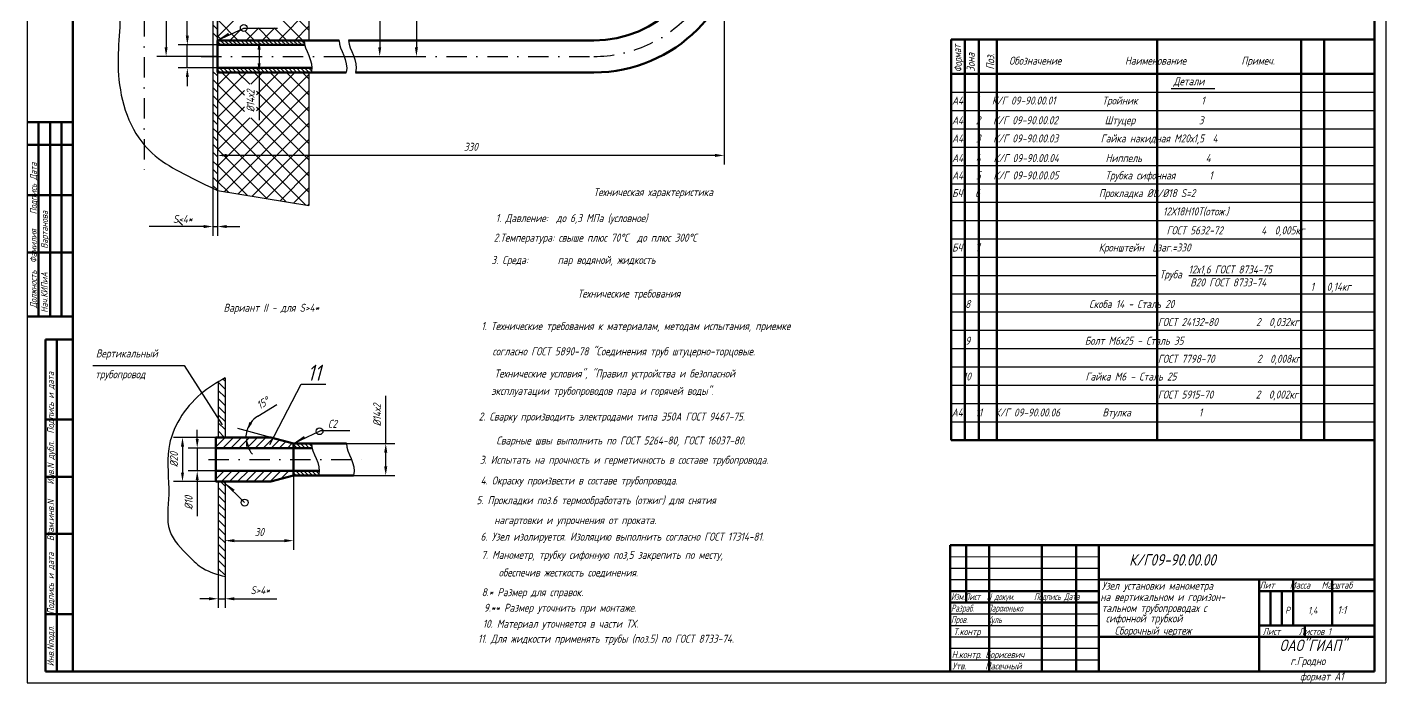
# Model space of a CAD drawing. Header units: inches. Extents: x 0 to 2147, y 0 to 841.
# Drawn here: x 0 to 594, y 0 to 286 of the extents above; entities that cross this region are included whole.
import ezdxf

# ---------------------------------------------------------------- set-up
doc = ezdxf.new("R2010")
doc.units = ezdxf.units.IN
doc.header["$LTSCALE"] = 0.7
doc.header["$MEASUREMENT"] = 0
doc.linetypes.add('DASHDOT', pattern=[25.4, 12.7, -6.35, 0, -6.35])
doc.styles.get("Standard").update_dxf_attribs({"font": 'romand.shx', "width": 0.8, "oblique": 15, "height": 3.5})
doc.dimstyles.get("Standard").update_dxf_attribs({"dimtxt": 3.5, "dimasz": 4, "dimexe": 4, "dimexo": 0, "dimgap": 2, "dimtad": 1, "dimdec": 0, "dimdsep": 46, "dimtxsty": 'Standard', "dimcen": 0.09, "dimadec": 0, "dimazin": 0, "dimtfac": 1, "dimtdec": 0, "dimtmove": 0, "dimatfit": 3, "dimfxl": 0, "dimtolj": 1, "dimtzin": 0, "dimlwd": 25, "dimlwe": 25, "dimarcsym": 0})

# ---------------------------------------------------------------- blocks, each defined once
blk = doc.blocks.new('*D363')
at = {"color": 0, "lineweight": 25}
for p, q in [((70.02, 282.69), (70.02, 298.51)), ((81.21, 278.69), (66.02, 278.69)), ((70.02, 268.69), (70.02, 278.69)), ((81.21, 268.69), (66.02, 268.69)), ((70.02, 264.69), (70.02, 260.69))]:
    blk.add_line(p, q, dxfattribs=at)
for points in [[(69.36, 282.69), (70.69, 282.69), (70.02, 278.69)], [(69.36, 264.69), (70.69, 264.69), (70.02, 268.69)]]:
    blk.add_solid(points, dxfattribs=at)
at = {"layer": 'DEFPOINTS', "color": 0, "lineweight": 25}
for p in [(70.02, 278.69), (81.21, 278.69), (81.21, 268.69)]:
    blk.add_point(p, dxfattribs=at)
at = {"color": 0, "lineweight": 25, "insert": (66.27, 292.6), "char_height": 3.5, "attachment_point": 5, "rotation": 90}
blk.add_mtext('\\A1;%%C10', dxfattribs=at)
blk = doc.blocks.new('*D364')
at = {"color": 0, "lineweight": 25}
for p, q in [((297.74, 473.69), (166.18, 473.69)), ((170.18, 469.69), (170.18, 277.69)), ((138.54, 273.69), (174.18, 273.69))]:
    blk.add_line(p, q, dxfattribs=at)
for points in [[(169.51, 469.69), (170.84, 469.69), (170.18, 473.69)], [(169.51, 277.69), (170.84, 277.69), (170.18, 273.69)]]:
    blk.add_solid(points, dxfattribs=at)
at = {"layer": 'DEFPOINTS', "color": 0, "lineweight": 25}
for p in [(297.74, 473.69), (138.54, 273.69), (170.18, 273.69)]:
    blk.add_point(p, dxfattribs=at)
at = {"color": 0, "lineweight": 25, "insert": (166.43, 373.69), "char_height": 3.5, "attachment_point": 5, "rotation": 90}
blk.add_mtext('\\A1;200', dxfattribs=at)
blk = doc.blocks.new('*D365')
at = {"color": 0, "lineweight": 25}
for p, q in [((304.74, 383.69), (304.74, 226.44)), ((83.21, 266.69), (83.21, 226.44)), ((300.74, 230.44), (87.21, 230.44))]:
    blk.add_line(p, q, dxfattribs=at)
for points in [[(87.21, 231.1), (87.21, 229.77), (83.21, 230.44)], [(300.74, 231.1), (300.74, 229.77), (304.74, 230.44)]]:
    blk.add_solid(points, dxfattribs=at)
at = {"layer": 'DEFPOINTS', "color": 0, "lineweight": 25}
for p in [(304.74, 383.69), (83.21, 266.69), (83.21, 230.44)]:
    blk.add_point(p, dxfattribs=at)
at = {"color": 0, "lineweight": 25, "insert": (193.97, 234.19), "char_height": 3.5, "attachment_point": 5}
blk.add_mtext('\\A1;330', dxfattribs=at)
blk = doc.blocks.new('*D366')
at = {"color": 0, "lineweight": 25}
for p, q in [((83.21, 280.69), (105.41, 280.69)), ((101.41, 276.69), (101.41, 270.69)), ((83.21, 266.69), (105.41, 266.69)), ((101.41, 266.69), (101.41, 245.8))]:
    blk.add_line(p, q, dxfattribs=at)
for points in [[(100.74, 276.69), (102.08, 276.69), (101.41, 280.69)], [(100.74, 270.69), (102.08, 270.69), (101.41, 266.69)]]:
    blk.add_solid(points, dxfattribs=at)
at = {"layer": 'DEFPOINTS', "color": 0, "lineweight": 25}
for p in [(83.21, 280.69), (83.21, 266.69), (101.41, 266.69)]:
    blk.add_point(p, dxfattribs=at)
at = {"color": 0, "lineweight": 25, "insert": (97.66, 254.24), "char_height": 3.5, "attachment_point": 5, "rotation": 90}
blk.add_mtext('\\A1;%%C14х2', dxfattribs=at)
blk = doc.blocks.new('*D441')
at = {"color": 0, "lineweight": 25}
for p, q in [((74.34, 106.57), (74.34, 110.57)), ((82.5, 102.57), (70.34, 102.57)), ((74.34, 102.57), (74.34, 92.57)), ((82.5, 92.57), (70.34, 92.57)), ((74.34, 88.57), (74.34, 72.74))]:
    blk.add_line(p, q, dxfattribs=at)
for points in [[(73.68, 106.57), (75.01, 106.57), (74.34, 102.57)], [(73.68, 88.57), (75.01, 88.57), (74.34, 92.57)]]:
    blk.add_solid(points, dxfattribs=at)
at = {"layer": 'DEFPOINTS', "color": 0, "lineweight": 25}
for p in [(82.5, 102.57), (74.34, 92.57), (82.5, 92.57)]:
    blk.add_point(p, dxfattribs=at)
at = {"color": 0, "lineweight": 25, "insert": (70.59, 78.65), "char_height": 3.5, "attachment_point": 5, "rotation": 90}
blk.add_mtext('\\A1;%%C10', dxfattribs=at)
blk = doc.blocks.new('*D442')
at = {"color": 0, "lineweight": 25}
for p, q in [((82.5, 107.24), (63.91, 107.24)), ((67.91, 103.24), (67.91, 91.89)), ((82.5, 87.89), (63.91, 87.89))]:
    blk.add_line(p, q, dxfattribs=at)
for points in [[(67.24, 103.24), (68.58, 103.24), (67.91, 107.24)], [(67.24, 91.89), (68.58, 91.89), (67.91, 87.89)]]:
    blk.add_solid(points, dxfattribs=at)
at = {"layer": 'DEFPOINTS', "color": 0, "lineweight": 25}
for p in [(82.5, 107.24), (67.91, 87.89), (82.5, 87.89)]:
    blk.add_point(p, dxfattribs=at)
at = {"color": 0, "lineweight": 25, "insert": (64.16, 97.56), "char_height": 3.5, "attachment_point": 5, "rotation": 90}
blk.add_mtext('\\A1;%%C20', dxfattribs=at)
blk = doc.blocks.new('*D443')
at = {"color": 0, "lineweight": 25}
for p, q in [((100.78, 116.46), (109.18, 121.64)), ((106.47, 107.24), (92.14, 111.08))]:
    blk.add_line(p, q, dxfattribs=at)
for start, end in [(121.66195, 165), (122.44358, 143.72179), (165, 180), (201.27821, 222.55642)]:
    blk.add_arc((106.47, 107.24), 10.83, start, end, dxfattribs=at)
for points in [[(98.33, 113.36), (97.13, 113.94), (96, 110.04)], [(95.72, 103.19), (97.03, 103.43), (95.63, 107.24)]]:
    blk.add_solid(points, dxfattribs=at)
at = {"layer": 'DEFPOINTS', "color": 0, "lineweight": 25}
for p in [(82.5, 107.24), (95.67, 108.18), (106.47, 107.24), (106.47, 107.24), (116.47, 104.56)]:
    blk.add_point(p, dxfattribs=at)
at = {"color": 0, "lineweight": 25, "insert": (103.01, 122.24), "char_height": 3.5, "attachment_point": 5, "rotation": 31.66195}
blk.add_mtext('\\A1;15°', dxfattribs=at)
blk = doc.blocks.new('*D444')
at = {"color": 0, "lineweight": 25}
for p, q in [((156.76, 104.57), (156.76, 125.46)), ((139.65, 104.57), (160.76, 104.57)), ((156.76, 94.57), (156.76, 100.57)), ((142.71, 90.57), (160.76, 90.57))]:
    blk.add_line(p, q, dxfattribs=at)
for points in [[(156.09, 100.57), (157.43, 100.57), (156.76, 104.57)], [(156.09, 94.57), (157.43, 94.57), (156.76, 90.57)]]:
    blk.add_solid(points, dxfattribs=at)
at = {"layer": 'DEFPOINTS', "color": 0, "lineweight": 25}
for p in [(139.65, 104.57), (156.76, 104.57), (142.71, 90.57)]:
    blk.add_point(p, dxfattribs=at)
at = {"color": 0, "lineweight": 25, "insert": (153.01, 117.01), "char_height": 3.5, "attachment_point": 5, "rotation": 90}
blk.add_mtext('\\A1;%%C14х2', dxfattribs=at)
blk = doc.blocks.new('*D445')
at = {"color": 0, "lineweight": 25}
for p, q in [((116.47, 90.57), (116.47, 58.1)), ((86.5, 87.12), (86.5, 58.1)), ((90.5, 62.1), (112.47, 62.1))]:
    blk.add_line(p, q, dxfattribs=at)
for points in [[(90.5, 62.77), (90.5, 61.44), (86.5, 62.1)], [(112.47, 62.77), (112.47, 61.44), (116.47, 62.1)]]:
    blk.add_solid(points, dxfattribs=at)
at = {"layer": 'DEFPOINTS', "color": 0, "lineweight": 25}
for p in [(116.47, 90.57), (86.5, 87.12), (116.47, 62.1)]:
    blk.add_point(p, dxfattribs=at)
at = {"color": 0, "lineweight": 25, "insert": (101.48, 65.85), "char_height": 3.5, "attachment_point": 5}
blk.add_mtext('\\A1;30', dxfattribs=at)
blk = doc.blocks.new('*D446')
at = {"color": 0, "lineweight": 25}
for p, q in [((83.5, 47.3), (83.5, 32.72)), ((86.5, 46.38), (86.5, 32.72)), ((79.5, 36.72), (75.5, 36.72)), ((83.5, 36.72), (86.5, 36.72)), ((90.5, 36.72), (109.21, 36.72))]:
    blk.add_line(p, q, dxfattribs=at)
for points in [[(79.5, 37.39), (79.5, 36.05), (83.5, 36.72)], [(90.5, 37.39), (90.5, 36.05), (86.5, 36.72)]]:
    blk.add_solid(points, dxfattribs=at)
at = {"layer": 'DEFPOINTS', "color": 0, "lineweight": 25}
for p in [(83.5, 47.3), (86.5, 46.38), (86.5, 36.72)]:
    blk.add_point(p, dxfattribs=at)
at = {"color": 0, "lineweight": 25, "insert": (101.85, 40.47), "char_height": 3.5, "attachment_point": 5}
blk.add_mtext('\\A1;S>4*', dxfattribs=at)
blk = doc.blocks.new('*D453')
at = {"color": 0, "lineweight": 25}
for p, q in [((85.89, 455.33), (56.74, 455.33)), ((60.74, 451.33), (60.74, 277.69)), ((83.21, 273.69), (56.74, 273.69))]:
    blk.add_line(p, q, dxfattribs=at)
for points in [[(60.08, 451.33), (61.41, 451.33), (60.74, 455.33)], [(60.08, 277.69), (61.41, 277.69), (60.74, 273.69)]]:
    blk.add_solid(points, dxfattribs=at)
at = {"layer": 'DEFPOINTS', "color": 0, "lineweight": 25}
for p in [(85.89, 455.33), (60.74, 273.69), (83.21, 273.69)]:
    blk.add_point(p, dxfattribs=at)
at = {"color": 0, "lineweight": 25, "insert": (56.99, 364.51), "char_height": 3.5, "attachment_point": 5, "rotation": 90}
blk.add_mtext('\\A1;180**', dxfattribs=at)

msp = doc.modelspace()

# ---------------------------------------------------------------- hatches: boundary and pattern name
at = {"lineweight": 25}
h = msp.add_hatch(dxfattribs=at)
h.set_pattern_fill('ANSI31', color=256, scale=20, angle=90, style=0)
h.set_pattern_definition([(135, (-2901.0453, -2307.6713), (-1.767767, -1.767767), [])])
edge = h.paths.add_edge_path()
edge.add_spline(control_points=[(83.5, 47.3), (84.49, 46.99), (85.5, 46.7), (86.5, 46.38)], knot_values=[108.433333, 108.433333, 108.433333, 108.433333, 111.526243, 111.526243, 111.526243, 111.526243], degree=3, periodic=0)
edge.add_line((86.5, 46.38), (86.5, 87.89))
edge.add_line((86.5, 87.89), (83.5, 87.89))
edge.add_line((83.5, 87.89), (83.5, 47.3))
edge = h.paths.add_edge_path()
edge.add_spline(control_points=[(86.5, 133.22), (85.49, 132.65), (84.49, 132.08), (83.5, 131.49)], knot_values=[2.852577, 2.852577, 2.852577, 2.852577, 6.319113, 6.319113, 6.319113, 6.319113], degree=3, periodic=0)
edge.add_line((83.5, 131.49), (83.5, 107.24))
edge.add_line((83.5, 107.24), (86.5, 107.24))
edge.add_line((86.5, 107.24), (86.5, 133.22))
h = msp.add_hatch(dxfattribs=at)
h.set_pattern_fill('ANSI31', color=256, scale=20, style=0)
h.set_pattern_definition([(45, (-2901.0453, -2307.6713), (-1.767767, 1.767767), [])])
h.paths.add_polyline_path([(106.47, 107.24), (86.76, 107.24), (86.24, 107), (86.5, 107.15), (86.5, 107.24), (82.5, 107.24), (82.5, 102.57), (116.47, 102.57), (116.47, 104.56)])
h.paths.add_polyline_path([(116.47, 92.57), (82.5, 92.57), (82.5, 87.89), (106.47, 87.89), (116.47, 90.57)])

# ---------------------------------------------------------------- linework, layer by layer
for p, q in [((0, 841), (0, 0)), ((594, 841), (594, 0)), ((83, 280.67), (94.67, 286.05)), ((94.67, 286.05), (109.44, 286.05)), ((116.13, 104.48), (128.45, 110.17)), ((128.45, 110.17), (141.13, 110.17)), ((85.85, 87.75), (94.99, 78.73)), ((0, 0), (594, 0))]:
    msp.add_line(p, q)
at = {"lineweight": 50}
for p, q in [((20, 836), (20, 5)), ((589, 836), (589, 5)), ((83.21, 280.69), (136.39, 280.69)), ((140.54, 280.69), (247.74, 280.69)), ((404, 281.02), (404, 106.02)), ((404, 281.02), (589, 281.02)), ((410, 281.02), (410, 106.02)), ((416, 281.02), (416, 106.02)), ((424, 281.02), (424, 106.02)), ((494, 281.02), (494, 106.02)), ((557, 281.02), (557, 106.02)), ((567, 281.02), (567, 106.02)), ((83.21, 278.69), (121.33, 278.69)), ((83.21, 268.69), (124.42, 268.69)), ((83.21, 266.69), (139.45, 266.69)), ((143.53, 266.69), (247.74, 266.69)), ((404, 266.02), (589, 266.02)), ((0, 245.02), (20, 245.02)), ((5, 245.02), (5, 160.02)), ((10, 245.02), (10, 160.02)), ((15, 245.02), (15, 160.02)), ((0, 235.02), (20, 235.02)), ((0, 213.02), (20, 213.02)), ((0, 188.02), (20, 188.02)), ((0, 160.02), (20, 160.02)), ((8, 150.02), (8, 5)), ((8, 150.02), (20, 150.02)), ((13, 150.02), (13, 5)), ((8, 115.02), (20, 115.02)), ((82.5, 107.24), (82.5, 87.89)), ((106.47, 107.24), (82.5, 107.24)), ((116.47, 104.56), (106.47, 107.24)), ((82.5, 102.57), (124.59, 102.57)), ((116.47, 104.57), (139.65, 104.57)), ((404, 106.02), (589, 106.02)), ((8, 90.02), (20, 90.02)), ((82.5, 92.57), (127.68, 92.57)), ((116.47, 90.57), (106.47, 87.89)), ((116.47, 90.57), (142.71, 90.57)), ((106.47, 87.89), (82.5, 87.89)), ((8, 65.02), (20, 65.02)), ((403.56, 60.07), (589, 60.07)), ((403.59, 60.07), (403.59, 5)), ((410.56, 60.07), (410.56, 35.07)), ((420.56, 60.07), (420.56, 5.07)), ((443.56, 60.07), (443.56, 5.07)), ((458.56, 60.07), (458.56, 5.07)), ((468.56, 60.07), (468.56, 5.07)), ((468.56, 45.07), (589, 45.07)), ((538.56, 45.07), (538.56, 5.07)), ((553.56, 45.07), (553.56, 25.07)), ((570.56, 45.07), (570.56, 25.07)), ((403.56, 40.07), (468.56, 40.07)), ((538.56, 40.07), (589, 40.07)), ((543.56, 40.07), (543.56, 25.07)), ((548.56, 40.07), (548.56, 25.07)), ((8, 30.02), (20, 30.02)), ((403.56, 35.07), (468.56, 35.07)), ((538.56, 25.07), (588.56, 25.07)), ((558.56, 25.07), (558.56, 20.07)), ((468.56, 20.07), (589, 20.07)), ((8, 5), (589, 5))]:
    msp.add_line(p, q, dxfattribs=at)
at = {"linetype": 'Continuous'}
for p, q in [((81.21, 648.3), (81.21, 216.05)), ((83.21, 652.81), (83.21, 280.69)), ((123.21, 450.33), (123.21, 280.69)), ((83.21, 266.69), (83.21, 215.1)), ((123.21, 266.69), (123.21, 208.58))]:
    msp.add_line(p, q, dxfattribs=at)
at = {"lineweight": 25}
for p, q in [((154.13, 608.34), (154.13, 277.69)), ((123.21, 285.13), (83.21, 325.13)), ((83.21, 282.31), (123.21, 322.31)), ((120.58, 280.69), (83.21, 318.06)), ((83.21, 280.69), (83.21, 303.37)), ((109.87, 280.69), (123.21, 294.02)), ((83.21, 285.51), (81.21, 287.51)), ((92.3, 280.69), (83.21, 289.78)), ((88.66, 280.69), (93.38, 285.41)), ((95.73, 280.69), (101.23, 286.19)), ((106.44, 280.69), (100.94, 286.19)), ((102.8, 280.69), (108.31, 286.19)), ((113.51, 280.69), (108.01, 286.19)), ((116.95, 280.69), (123.21, 286.95)), ((83.21, 281.98), (81.21, 283.98)), ((85.23, 280.69), (83.21, 282.7)), ((84.73, 278.69), (83.21, 280.21)), ((86.5, 278.69), (84.5, 280.69)), ((88.27, 278.69), (86.27, 280.69)), ((90.03, 278.69), (88.03, 280.69)), ((91.8, 278.69), (89.8, 280.69)), ((93.57, 278.69), (91.57, 280.69)), ((95.34, 278.69), (93.34, 280.69)), ((97.11, 278.69), (95.11, 280.69)), ((99.37, 280.69), (95.31, 284.75)), ((98.87, 278.69), (96.87, 280.69)), ((100.64, 278.69), (98.64, 280.69)), ((102.41, 278.69), (100.41, 280.69)), ((104.18, 278.69), (102.18, 280.69)), ((105.94, 278.69), (103.94, 280.69)), ((107.71, 278.69), (105.71, 280.69)), ((109.48, 278.69), (107.48, 280.69)), ((111.25, 278.69), (109.25, 280.69)), ((113.02, 278.69), (111.02, 280.69)), ((114.78, 278.69), (112.78, 280.69)), ((116.55, 278.69), (114.55, 280.69)), ((118.32, 278.69), (116.32, 280.69)), ((120.09, 278.69), (118.09, 280.69)), ((121.19, 279.35), (119.85, 280.69)), ((404, 281.02), (589, 281.02)), ((83.21, 278.69), (81.21, 278.69)), ((138.54, 273.69), (158.13, 273.69)), ((83.21, 268.69), (81.21, 268.69)), ((84.36, 266.69), (83.21, 267.84)), ((86.12, 266.69), (84.12, 268.69)), ((87.89, 266.69), (85.89, 268.69)), ((89.66, 266.69), (87.66, 268.69)), ((91.43, 266.69), (89.43, 268.69)), ((93.2, 266.69), (91.2, 268.69)), ((94.96, 266.69), (92.96, 268.69)), ((96.73, 266.69), (94.73, 268.69)), ((98.5, 266.69), (96.5, 268.69)), ((100.27, 266.69), (98.27, 268.69)), ((102.03, 266.69), (100.03, 268.69)), ((103.8, 266.69), (101.8, 268.69)), ((105.57, 266.69), (103.57, 268.69)), ((107.34, 266.69), (105.34, 268.69)), ((109.11, 266.69), (107.11, 268.69)), ((110.87, 266.69), (108.87, 268.69)), ((112.64, 266.69), (110.64, 268.69)), ((114.41, 266.69), (112.41, 268.69)), ((116.18, 266.69), (114.18, 268.69)), ((117.94, 266.69), (115.94, 268.69)), ((119.71, 266.69), (117.71, 268.69)), ((121.48, 266.69), (119.48, 268.69)), ((123.25, 266.69), (121.25, 268.69)), ((124.31, 267.39), (123.02, 268.69)), ((83.21, 265.15), (81.21, 267.15)), ((83.21, 261.61), (81.21, 263.61)), ((83.21, 261.09), (88.8, 266.69)), ((83.21, 254.02), (95.87, 266.69)), ((83.21, 225.74), (123.21, 265.74)), ((95.04, 249.66), (83.21, 261.49)), ((95.04, 256.74), (85.08, 266.69)), ((97.28, 261.56), (92.15, 266.69)), ((97.82, 261.56), (102.95, 266.69)), ((123.21, 242.7), (99.23, 266.69)), ((100.29, 256.96), (110.02, 266.69)), ((100.29, 249.89), (117.09, 266.69)), ((123.21, 249.78), (106.3, 266.69)), ((123.21, 256.85), (113.37, 266.69)), ((123.21, 263.92), (120.44, 266.69)), ((83.21, 258.08), (81.21, 260.08)), ((83.21, 254.54), (81.21, 256.54)), ((83.21, 246.95), (95.04, 258.78)), ((83.21, 218.67), (123.21, 258.67)), ((123.21, 235.63), (100.29, 258.56)), ((404, 258.02), (589, 258.02)), ((500.08, 259.63), (519.29, 259.63)), ((83.21, 251), (81.21, 253)), ((123.21, 214.42), (83.21, 254.42)), ((83.21, 239.88), (95.04, 251.71)), ((86.22, 214.61), (123.21, 251.6)), ((123.21, 228.56), (100.29, 251.49)), ((404, 250.02), (589, 250.02)), ((83.21, 247.47), (81.21, 249.47)), ((83.21, 243.93), (81.21, 245.93)), ((121.74, 208.82), (83.21, 247.35)), ((83.21, 232.81), (97.32, 246.92)), ((92.3, 213.62), (123.21, 244.53)), ((123.21, 221.49), (97.78, 246.92)), ((83.21, 240.4), (81.21, 242.4)), ((83.21, 236.86), (81.21, 238.86)), ((113.29, 210.2), (83.21, 240.28)), ((404, 242.02), (589, 242.02)), ((83.21, 233.33), (81.21, 235.33)), ((83.21, 229.79), (81.21, 231.79)), ((104.84, 211.57), (83.21, 233.21)), ((98.38, 212.63), (123.21, 237.45)), ((404, 234.02), (589, 234.02)), ((83.21, 225.97), (81.21, 227.97)), ((96.39, 212.95), (83.21, 226.14)), ((104.46, 211.64), (123.21, 230.38)), ((404, 226.02), (589, 226.02)), ((83.21, 222.43), (81.21, 224.43)), ((83.21, 218.9), (81.21, 220.9)), ((110.54, 210.64), (123.21, 223.31)), ((83.21, 215.36), (81.21, 217.36)), ((81.21, 216.05), (81.21, 195.36)), ((87.95, 214.33), (83.21, 219.06)), ((83.21, 215.36), (83.21, 195.36)), ((83.21, 215.1), (123.21, 208.58)), ((116.62, 209.65), (123.21, 216.24)), ((404, 218.02), (589, 218.02)), ((122.7, 208.66), (123.21, 209.17)), ((404, 210.02), (589, 210.02)), ((404, 202.02), (589, 202.02)), ((77.21, 199.36), (53.4, 199.36)), ((66.01, 201.79), (67.94, 200.02)), ((81.21, 199.36), (83.21, 199.36)), ((87.21, 199.36), (92.92, 199.36)), ((404, 194.02), (589, 194.02)), ((404, 186.02), (589, 186.02)), ((404, 178.02), (493.43, 178.02)), ((507.86, 178.02), (589, 178.02)), ((404, 170.02), (589, 170.02)), ((404, 162.02), (589, 162.02)), ((404, 154.02), (589, 154.02)), ((404, 146.02), (589, 146.02)), ((28.67, 138.7), (68.67, 138.7)), ((68.67, 138.7), (85.25, 112.7)), ((404, 138.02), (589, 138.02)), ((83.5, 131.49), (83.5, 107.24)), ((86.5, 133.22), (86.5, 107.24)), ((106.08, 104.17), (119.73, 130.53)), ((119.73, 130.53), (130.59, 130.53)), ((404, 130.02), (589, 130.02)), ((404, 122.02), (589, 122.02)), ((404, 114.02), (589, 114.02)), ((86.47, 102.57), (84.47, 102.57)), ((118.04, 102.57), (116.47, 104.14)), ((119.81, 102.57), (117.81, 104.57)), ((121.57, 102.57), (119.57, 104.57)), ((123.34, 102.57), (121.34, 104.57)), ((124.45, 103.23), (123.11, 104.57)), ((86.47, 92.57), (82.5, 92.57)), ((117.67, 90.57), (116.47, 91.77)), ((119.43, 90.57), (117.43, 92.57)), ((121.2, 90.57), (119.2, 92.57)), ((122.97, 90.57), (120.97, 92.57)), ((124.74, 90.57), (122.74, 92.57)), ((126.5, 90.57), (124.5, 92.57)), ((127.57, 91.27), (126.27, 92.57)), ((83.5, 87.89), (83.5, 47.3)), ((86.5, 87.89), (86.5, 46.38)), ((403.56, 50.07), (468.56, 50.07)), ((403.56, 45.07), (468.56, 45.07)), ((403.56, 30.07), (468.56, 30.07)), ((403.56, 25.07), (468.56, 25.07)), ((403.56, 20.07), (468.56, 20.07)), ((403.56, 15.07), (468.56, 15.07)), ((403.56, 10.07), (468.56, 10.07))]:
    msp.add_line(p, q, dxfattribs=at)
at = {"linetype": 'DASHDOT'}
for p, q in [((51.21, 577.29), (51.21, 221.55)), ((76.03, 273.69), (247.74, 273.69)), ((79.29, 97.57), (147.99, 97.57))]:
    msp.add_line(p, q, dxfattribs=at)
at = {"linetype": 'Continuous', "lineweight": 50}
for p, q in [((83.21, 280.69), (83.21, 266.69)), ((116.47, 104.57), (116.47, 90.57))]:
    msp.add_line(p, q, dxfattribs=at)
at = {"lineweight": 15}
msp.add_line((403.56, 55.07), (468.56, 55.07), dxfattribs=at)
for points in [[(83, 280.67, 0, 1, 0), (88.14, 283.58, 1, 1, 0)], [(116.13, 104.48, 0, 1, 0), (121.26, 107.39, 1, 1, 0)], [(85.85, 87.75, 0, 1, 0), (90.38, 83.97, 1, 1, 0)]]:
    msp.add_lwpolyline(points, format="xyseb")
for centre in [(94.7, 286.12), (127.82, 109.93), (95.06, 78.72)]:
    msp.add_circle(centre, 1.5)
at = {"lineweight": 50}
for radius in [50, 64]:
    msp.add_arc((247.74, 330.69), radius, 270, 0, dxfattribs=at)
at = {"linetype": 'DASHDOT', "lineweight": 25}
msp.add_arc((247.74, 330.69), 57, 270, 0, dxfattribs=at)
at = {"lineweight": 25}
for points, knots in [([(82.51, 652.55), (77.12, 634.87), (65.82, 599.17), (40.28, 540.22), (42.05, 477.38), (41.64, 425.92), (41.95, 380.13), (40.22, 338.73), (42.01, 296.06), (37.57, 262.19), (47.49, 234.37), (68.15, 222.35), (75.9, 218.57), (83.04, 215.18), (83.21, 215.1)], [14.510551, 14.510551, 14.510551, 14.510551, 70.057864, 126.91747, 204.921539, 254.684611, 281.974035, 342.176642, 379.097629, 409.608145, 444.817237, 459.291905, 477.246496, 477.68738, 477.68738, 477.68738, 477.68738]), ([(86.5, 133.22), (82.81, 131.14), (71.29, 124.22), (59.24, 104.97), (63.02, 83.93), (59.79, 66.23), (69.34, 56.54), (77.1, 48.96), (83.15, 47.43), (86.5, 46.38)], [2.852577, 2.852577, 2.852577, 2.852577, 15.556371, 43.202602, 63.291319, 79.182298, 93.200221, 101.158339, 111.526243, 111.526243, 111.526243, 111.526243])]:
    msp.add_open_spline(points, degree=3, knots=knots, dxfattribs=at)
for points in [[(121.1, 280.69), (120.93, 276.5), (125.55, 271.93), (124.16, 266.69)], [(136.39, 280.69), (136.22, 276.5), (140.84, 271.93), (139.45, 266.69)], [(140.54, 280.69), (140.56, 276.5), (145.11, 271.93), (143.53, 266.69)], [(124.36, 104.57), (124.19, 100.38), (128.8, 95.81), (127.42, 90.57)], [(139.65, 104.57), (139.48, 100.38), (144.09, 95.81), (142.71, 90.57)]]:
    msp.add_open_spline(points, degree=3, dxfattribs=at)
for points in [[(153.46, 277.69), (154.8, 277.69), (154.13, 273.69)], [(77.21, 200.03), (77.21, 198.69), (81.21, 199.36)], [(87.21, 200.03), (87.21, 198.69), (83.21, 199.36)]]:
    msp.add_solid(points, dxfattribs=at)

# ---------------------------------------------------------------- texts
at = {"lineweight": 25, "oblique": 15, "width": 0.8}
for s, p in [('Зона', (414.25, 267.01)), ('Поз.', (422.81, 267.9))]:
    msp.add_text(s, height=3.5, rotation=90, dxfattribs=at).set_placement(p)
msp.add_text('1:1', height=3.5, dxfattribs=at).set_placement((572.81, 30.04))
at = {"lineweight": 25, "attachment_point": 1}
for s, insert, char_height, width, rotation in [('{\\W0.6;Формат}', (405.36, 266.6), 3.5, 24.1201, 93.2058), ('Должность  Фамилия    Подпись Дата', (1.2, 163.67), 3, 85.2134, 90), ('Вартанова', (6.02, 189.66), 3, 62.2383, 90), ('Нач.КИПиА', (6.02, 161.69), 3, 66.6475, 90), ('{\\W0.7; Инв.Nподл.   Подпись и дата   Взам.инв.N    Инв.N дубл.  Подпись и дата}', (8.76, 5.54), 3, 144.2887, 90)]:
    msp.add_mtext(s, dxfattribs=dict(at, insert=insert, char_height=char_height, width=width, rotation=rotation))
for s, insert, char_height, width in [(' Обозначение               Наименование             Примеч.', (427.45, 273.58), 3.5, 160.8509), ('Детали', (501.18, 264.57), 3.5, 34.5782), ('А4   1   К/Г 09-90.00.01           Тройник               1', (404.35, 256.16), 3.5, 191.907), ('А4   2   К/Г 09-90.00.02           Штуцер               3', (404.35, 247.54), 3.5, 191.907), ('А4   3   К/Г 09-90.00.03          Гайка накидная М20х1,5  4', (404.35, 239.61), 3.5, 191.907), ('А4   4   К/Г 09-90.00.04           Ниппель               4', (404.35, 231.01), 3.5, 191.907), ('А4   5   К/Г 09-90.00.05           Трубка сифонная        1', (404.35, 223.45), 3.5, 191.907), ('Техническая характеристика', (247.62, 216.18), 3.5, 128.6102), ('БЧ   6                            Прокладка %%C8/%%C18 S=2       ', (404.35, 215.7), 3.5, 191.907), ('  12Х18Н10Т(отож.)', (492.83, 207.71), 3.5, 101.7791), ('1. Давление:  до 6,3 МПа (условное)', (204.87, 204.81), 3.5, 144.1261), ('2.Температура: свыше плюс 70%%DС  до плюс 300%%DС', (203.98, 196.25), 3.5, 196.0506), ('    ГОСТ 5632-72         4  0,005кг', (490.72, 199.44), 3.5, 101.7791), ('БЧ   7                            Кронштейн  Lзаг.=330       ', (404.35, 191.95), 3.5, 191.907), ('3. Среда:       пар водяной, жидкость', (202.96, 186.5), 3.5, 121.0246), ('Труба', (495.08, 180.2), 3.5, 36.5786), ('12х1,6 ГОСТ 8734-75', (507.74, 182.34), 3.5, 73.1572), ('В20 ГОСТ 8733-74', (508.5, 176.7), 3.5, 72.5735), ('1   0,14кг', (561.13, 174.81), 3.5, 33.2304), ('Технические требования', (240.65, 171.81), 3.5, 102.7909), ('        8                            Скоба 14 - Сталь 20', (395.27, 167.25), 3.5, 194.5554), ('Вариант II - для S>4*', (85.86, 165.62), 3.5, 62.4197), ('1. Технические требования к материалам, методам испытания, приемке ', (198.56, 157.64), 3.5, 177.1895), ('     ГОСТ 24132-80         2  0,032кг', (485.06, 159.38), 3.5, 105.0633), ('        9                           Болт М6х25 - Сталь 35', (395.27, 151.21), 3.5, 194.5554), ('Вертикальный  ', (30.04, 145.67), 3.5, 77.5752), (' согласно ГОСТ 5890-78 "Соединения труб штуцерно-торцовые.', (201.56, 146.58), 3.5, 228.4083), ('     ГОСТ 7798-70          2  0,008кг', (485.06, 143.34), 3.5, 105.0633), ('Технические условия", "Правил устройства и безопасной ', (204.31, 136.89), 3.5, 203.9525), ('трубопровод', (29.71, 136.55), 3.5, 77.5752), ('        10                           Гайка М6 - Сталь 25', (394.26, 135.57), 3.5, 194.5554), ('эксплуатации трубопроводов пара и горячей воды".', (202.95, 129.3), 3.5, 167.9096), ('     ГОСТ 5915-70          2  0,002кг', (485.06, 127.7), 3.5, 105.0633), ('А4   11   К/Г 09-90.00.06          Втулка                1', (404.19, 119.86), 3.5, 191.907), ('С2', (131.49, 114.9), 3.5, 18.5414), (' 2. Сварку производить электродами типа Э50А ГОСТ 9467-75.', (195.53, 118.08), 3.5, 193.0074), ('Сварные швы выполнить по ГОСТ 5264-80, ГОСТ 16037-80.', (205.13, 107.62), 3.5, 152.7503), ('3. Испытать на прочность и герметичность в составе трубопровода.', (197.9, 99.18), 3.5, 200.573), ('4. Окраску произвести в составе трубопровода.', (198.24, 90.14), 3.5, 159.0384), (' 5. Прокладки поз.6 термообработать (отжиг) для снятия ', (194.59, 81.54), 3.5, 184.8861), ('  нагартовки и упрочнения от проката.', (200.49, 72.82), 3.5, 179.2446), ('6. Узел изолируется. Изоляцию выполнить согласно ГОСТ 17314-81.', (198.2, 65.61), 3.5, 171.9935), ('7. Манометр, трубку сифонную поз,5 закрепить по месту,', (198.54, 57.65), 3.5, 172.3302), ('  обеспечив жесткость соединения.', (202.4, 49.94), 3.5, 150.2053), ('{\\W0.7;Лит    Масса   Масштаб}', (538.75, 44.18), 3, 48.3624), ('8.* Размер для справок.', (198.68, 41.34), 3.5, 182.1899), ('{\\W0.6; Изм.Лист  N докум.      Подпись Дата\\P Разраб.    Парохонько\\P Пров.      Куль}', (402.48, 39.12), 3, 75.9719), ('9.** Размер уточнить при монтаже.', (199.65, 34.53), 3.5, 182.1899), ('Р', (549.97, 33.2), 3, 4.7355), ('1,4', (560.02, 33.2), 3, 4.7355), ('10. Материал уточняется в части ТХ.', (199.18, 27.55), 3.5, 162.0615), ('{\\W0.7;Т.контр}', (404.99, 23.86), 3, 65.7648), ('Лист     Листов 1', (540.16, 23.94), 3, 49.4707), (' 11. Для жидкости применять трубы (поз.5) по ГОСТ 8733-74.', (195.2, 21.01), 3.5, 186.9084), ('{\\W0.7; Н.контр. Борисевич}', (402.54, 13.85), 3, 40.546), ('{\\W0.7;Утв.     Пасечный}', (404.48, 8.86), 3, 39.2217), ('г.Гродно', (552.25, 11.25), 3.5, 35.0627), ('формат А1', (556.46, 4.53), 3.5, 32.7454)]:
    msp.add_mtext(s, dxfattribs=dict(at, insert=insert, char_height=char_height, width=width))
at = {"lineweight": 25, "insert": (67.04, 202.63), "char_height": 3.5, "attachment_point": 5}
msp.add_mtext(' S<4*', dxfattribs=at)
at = {"lineweight": 35, "attachment_point": 1}
for s, insert, char_height, width in [('11', (122.55, 138.98), 7, 25.8231), ('К/Г09-90.00.00 ', (481.78, 56.22), 5, 116.2188), ('Узел установки манометра', (469.74, 44.17), 3.5, 67.1383), ('на вертикальном и горизон-', (469.2, 39.25), 3.5, 71.0495), ('тальном трубопроводах с ', (469.81, 34.44), 3.5, 71.0495), (' сифонной трубкой', (469.72, 29.92), 3.5, 71.0495), (' Сборочный чертеж', (473.56, 24.55), 3.5, 67.3555), ('ОАО"ГИАП"', (547.55, 18.89), 5, 36.171)]:
    msp.add_mtext(s, dxfattribs=dict(at, insert=insert, char_height=char_height, width=width))

# ---------------------------------------------------------------- dimensions: what is measured, and where the dimension line sits
at = {"lineweight": 25}
dim = msp.add_linear_dim(base=(170.18, 273.69), p1=(297.74, 473.69), p2=(138.54, 273.69), angle=90, dimstyle='Standard', dxfattribs=at)
dim.commit()
dim.dimension.update_dxf_attribs({"geometry": '*D364', "text_midpoint": (166.43, 373.69)})
for base, p1, p2, text, picture, middle in [((60.74, 273.69), (85.89, 455.33), (83.21, 273.69), '180**', '*D453', (56.99, 364.51)), ((70.02, 278.69), (81.21, 268.69), (81.21, 278.69), '%%C10', '*D363', (66.27, 292.6)), ((101.41, 266.69), (83.21, 280.69), (83.21, 266.69), '%%C14х2', '*D366', (97.66, 254.24)), ((156.76, 104.57), (142.71, 90.57), (139.65, 104.57), '%%C14х2', '*D444', (153.01, 117.01)), ((67.91, 87.89), (82.5, 107.24), (82.5, 87.89), '%%C20', '*D442', (64.16, 97.56)), ((74.34, 92.57), (82.5, 102.57), (82.5, 92.57), '%%C10', '*D441', (70.59, 78.65))]:
    dim = msp.add_linear_dim(base=base, p1=p1, p2=p2, angle=90, text=text, dimstyle='Standard', dxfattribs=at)
    dim.commit()
    dim.dimension.update_dxf_attribs({"geometry": picture, "text_midpoint": middle})
for base, p1, p2, text, picture, middle in [((83.21, 230.44), (304.74, 383.69), (83.21, 266.69), '330', '*D365', (193.97, 234.19)), ((86.5, 36.72), (83.5, 47.3), (86.5, 46.38), 'S>4*', '*D446', (101.85, 40.47))]:
    dim = msp.add_linear_dim(base=base, p1=p1, p2=p2, text=text, dimstyle='Standard', dxfattribs=at)
    dim.commit()
    dim.dimension.update_dxf_attribs({"geometry": picture, "text_midpoint": middle})
dim = msp.add_angular_dim_2l(base=(95.67, 108.18), line1=((106.47, 107.24), (82.5, 107.24)), line2=((116.47, 104.56), (106.47, 107.24)), dimstyle='Standard', dxfattribs=at)
dim.commit()
dim.dimension.update_dxf_attribs({"geometry": '*D443', "text_midpoint": (103.01, 122.24)})
dim = msp.add_linear_dim(base=(116.47, 62.1), p1=(86.5, 87.12), p2=(116.47, 90.57), dimstyle='Standard', dxfattribs=at)
dim.commit()
dim.dimension.update_dxf_attribs({"geometry": '*D445', "text_midpoint": (101.48, 65.85)})

doc.saveas('drawing.dxf')
